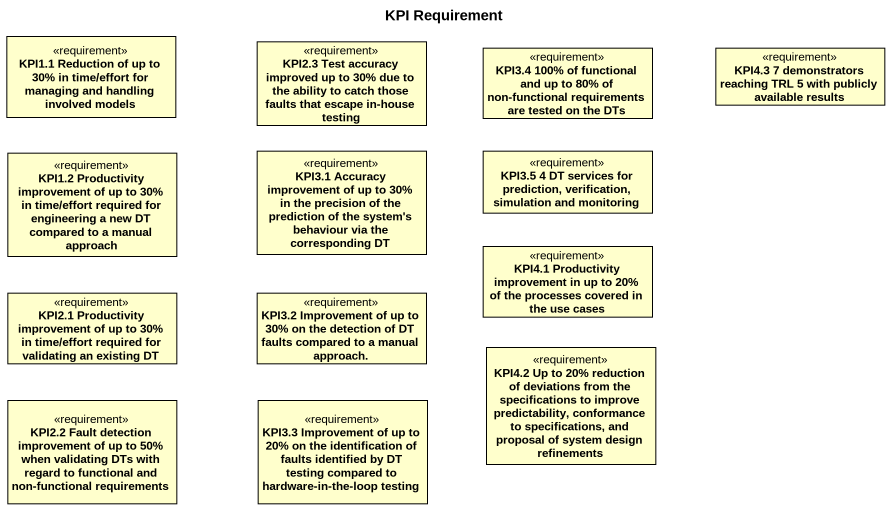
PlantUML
@startuml
title KPI Requirement
hide circle
hide empty members
class "KPI1.1 Reduction of up to 30% in time/effort for managing and handling involved models" as KPI1_1_Reduction_of_up_to <<requirement>>
class "KPI2.3 Test accuracy improved up to 30% due to the ability to catch those faults that escape in-house testing" as KPI2_3_Test_accuracy <<requirement>>
class "KPI3.4 100% of functional and up to 80% of non-functional requirements are tested on the DTs" as KPI3_4_100_of_functional <<requirement>>
class "KPI4.3 7 demonstrators reaching TRL 5 with publicly available results" as KPI4_3_7_demonstrators <<requirement>>
class "KPI1.2 Productivity improvement of up to 30% in time/effort required for engineering a new DT compared to a manual approach" as KPI1_2_Productivity <<requirement>>
class "KPI3.1 Accuracy improvement of up to 30% in the precision of the prediction of the system's behaviour via the corresponding DT" as KPI3_1_Accuracy_improvement <<requirement>>
class "KPI3.5 4 DT services for prediction, verification, simulation and monitoring" as KPI3_5_4_DT_services_for <<requirement>>
class "KPI4.1 Productivity improvement in up to 20% of the processes covered in the use cases" as KPI4_1_Productivity <<requirement>>
class "KPI2.1 Productivity improvement of up to 30% in time/effort required for validating an existing DT" as KPI2_1_Productivity <<requirement>>
class "KPI3.2 Improvement of up to 30% on the detection of DT faults compared to a manual approach." as KPI3_2_Improvement_of_up_to <<requirement>>
class "KPI4.2 Up to 20% reduction of deviations from the specifications to improve predictability, conformance to specifications, and proposal of system design refinements" as KPI4_2_Up_to_20_reduction <<requirement>>
class "KPI2.2 Fault detection improvement of up to 50% when validating DTs with regard to functional and non-functional requirements" as KPI2_2_Fault_detection <<requirement>>
class "KPI3.3 Improvement of up to 20% on the identification of faults identified by DT testing compared to hardware-in-the-loop testing" as KPI3_3_Improvement_of_up_to <<requirement>>
@enduml
